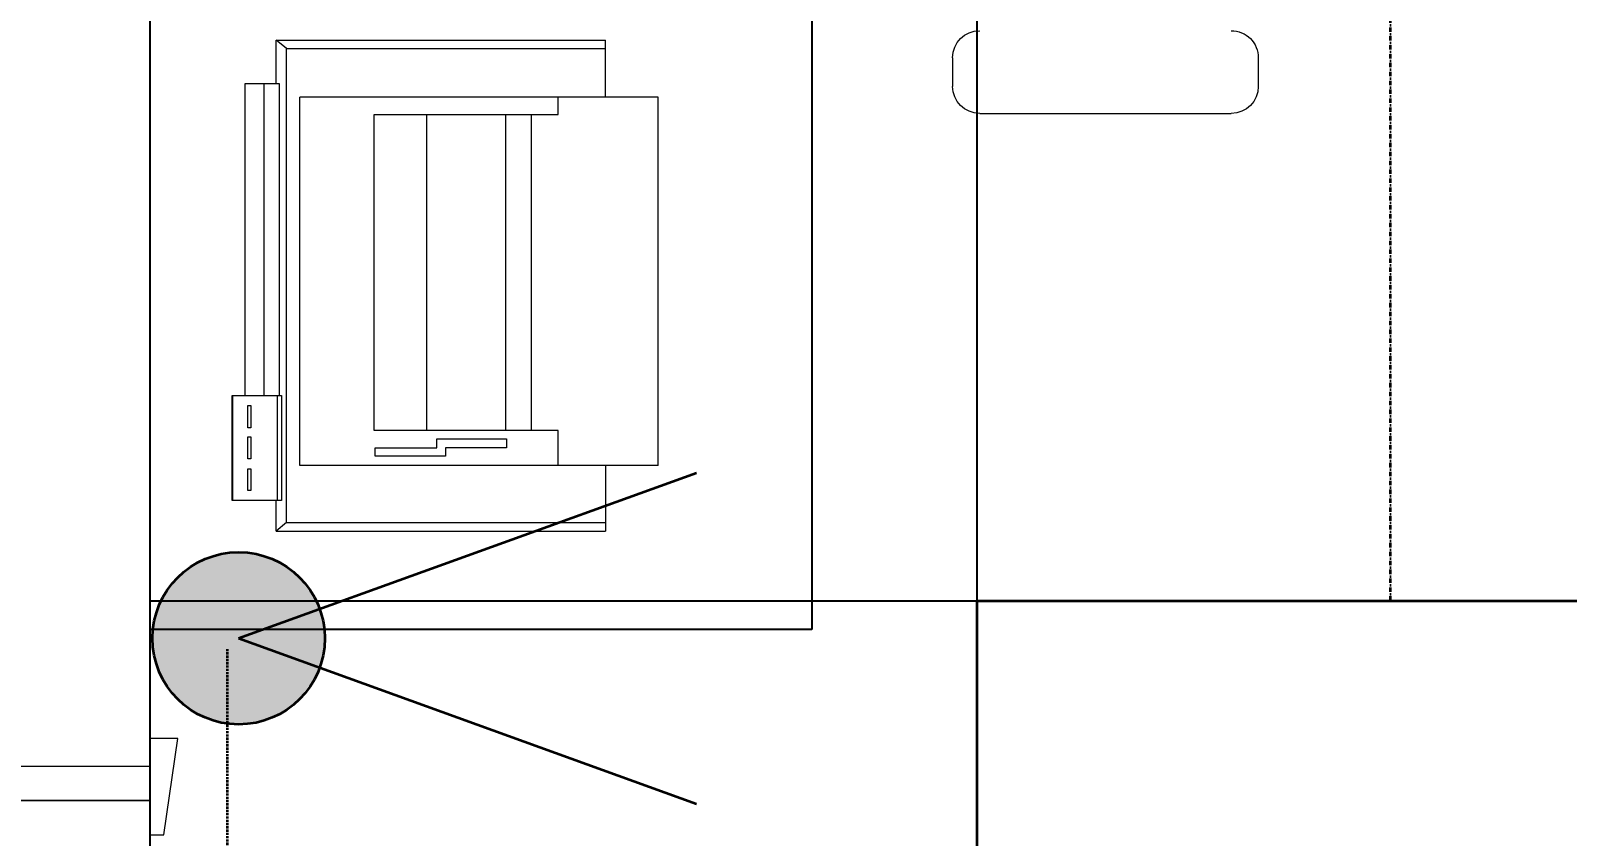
# Model space of a CAD drawing. Extents: x -12260 to 184725, y -29287 to 19916.
# Drawn here: x 29229 to 30344, y 2469 to 3054 of the extents above; entities that cross this region are included whole.
import ezdxf
from ezdxf.enums import TextEntityAlignment as Align

# ---------------------------------------------------------------- set-up
doc = ezdxf.new("R2010")
doc.units = 0
doc.header["$LTSCALE"] = 0.25
doc.linetypes.add('DASHDOT', pattern=[25.4, 12.7, -6.35, 0, -6.35])
doc.linetypes.add('HIDDEN', pattern=[9.525, 6.35, -3.175])
doc.layers.add('01-First Floor-FUR$0$FALSE CEILING', color=251, linetype='Continuous')
for name, color, linetype, lineweight in [('01-First Floor-FUR$0$LOADING', 253, 'Continuous', 5), ('01-First Floor-FUR$0$Walls', 251, 'Continuous', 5), ('01-First Floor-FUR$0$Wooden Joinery', 251, 'Continuous', 5), ('E-LITE-CIRC-NUMB', 6, 'Continuous', 25), ('E-LITE-CLNG', 150, 'Continuous', 35), ('E-LITE-CLNG-CNDT', 6, 'DASHDOT', 35), ('E-LITE-CTRL', 6, 'Continuous', 25), ('E-LITE-FLOR-CNDT', 6, 'HIDDEN', 35), ('E-LITE-IDEN', 6, 'Continuous', 25), ('E-LITE-SWCH @ 100', 3, 'Continuous', 35)]:
    doc.layers.add(name, color=color, linetype=linetype, lineweight=lineweight)
doc.styles.add('DC_SIMPLEX', font='SIMPLEX.shx', dxfattribs={"width": 0.7})

# ---------------------------------------------------------------- blocks, each defined once
blk = doc.blocks.new('*U18')
blk.add_hatch(color=256).paths.add_polyline_path([(-0.625, 0.625, 1), (-0.625, -0.625, 1)])
for q in [(-3.947, 1.2), (-3.947, -1.2)]:
    blk.add_line((-0.625, 0), q)
blk.add_circle((-0.625, 0), 0.625)
at = {"layer": 'E-LITE-CTRL', "style": 'DC_SIMPLEX', "width": 0.7, "flags": 8}
blk.add_attdef('CONTROL', (-26.627, -10.116), '', height=2, rotation=360, dxfattribs=at)
at = {"layer": 'E-LITE-IDEN', "style": 'DC_SIMPLEX', "width": 0.7, "flags": 8}
blk.add_attdef('TYPE', text='', height=2, rotation=360, dxfattribs=at).set_placement((-31.991, -10.116), align=Align.RIGHT)
blk = doc.blocks.new('*U24')
blk.add_lwpolyline([(-300, 300), (-300, -300), (300, -300), (300, 300)], close=True)
blk.add_circle((0, 0), 45)
at = {"layer": 'E-LITE-CIRC-NUMB', "style": 'DC_SIMPLEX', "width": 0.7, "flags": 8}
blk.add_attdef('CIRCUIT', text='', height=200, rotation=0, dxfattribs=at).set_placement((-473.9, 300), align=Align.RIGHT)
at = {"layer": 'E-LITE-CTRL', "style": 'DC_SIMPLEX', "width": 0.7, "flags": 8}
blk.add_attdef('CONTROL', (1118.9, -935), '', height=200, rotation=360, dxfattribs=at)
at = {"layer": 'E-LITE-IDEN', "style": 'DC_SIMPLEX', "width": 0.7, "flags": 8}
blk.add_attdef('TYPE', (460.4, 457.6), '', height=200, rotation=360, dxfattribs=at)
blk = doc.blocks.new('01-First Floor-FUR$0$A$C72370EFE')
at = {"layer": '01-First Floor-FUR$0$Wooden Joinery'}
for p, q in [((-0.01, -0.03), (-0.01, -0.07)), ((0, -0.03), (-0.01, -0.03)), ((0.04, -0.03), (0.05, -0.03)), ((0.05, -0.03), (0.05, -0.07)), ((-0.01, -0.04), (-0.02, -0.04)), ((0.05, -0.04), (0.06, -0.04)), ((-0.01, -0.06), (-0.02, -0.06)), ((0.05, -0.06), (0.06, -0.06)), ((-0.05, -0.07), (-0.05, -0.16)), ((-0.03, -0.07), (-0.03, -0.16)), ((0, -0.07), (-0.01, -0.07)), ((0.04, -0.07), (0.05, -0.07)), ((0.07, -0.07), (0.07, -0.16)), ((0.09, -0.07), (0.09, -0.16)), ((-0.01, -0.17), (-0.02, -0.17)), ((-0.01, -0.17), (-0.01, -0.19)), ((0.05, -0.17), (0.06, -0.17)), ((0.05, -0.17), (0.05, -0.19)), ((-0.01, -0.19), (-0.02, -0.19)), ((0.05, -0.19), (0.06, -0.19))]:
    blk.add_line(p, q, dxfattribs=at)
for centre, radius, start, end in [((-0.02, -0.07), 0.03, 90, 180), ((0.06, -0.07), 0.03, 0, 90), ((-0.02, -0.07), 0.01, 90, 180), ((0.06, -0.07), 0.01, 0, 90), ((-0.02, -0.16), 0.03, 180, 270), ((-0.02, -0.16), 0.01, 180, 270), ((0.06, -0.16), 0.01, 270, 0), ((0.06, -0.16), 0.03, 270, 0)]:
    blk.add_arc(centre, radius, start, end, dxfattribs=at)
blk = doc.blocks.new('01-First Floor-FUR$0$A$C5DAD61B4')
at = {"layer": '01-First Floor-FUR$0$Wooden Joinery'}
for points in [[(80, 959.1), (80, 969.1), (10, 979.1), (10, 959.1)], [(940, 959.1), (940, 969.1), (1010, 979.1), (1010, 959.1)], [(70, 859.1), (70, 849.1), (0, 839.1), (0, 859.1)], [(120, 859.1), (120, 0), (80, 0), (80, 859.1)], [(950, 859.1), (950, 849.1), (1020, 839.1), (1020, 859.1)]]:
    blk.add_lwpolyline(points, close=True, dxfattribs=at)
for points in [[(45, 859.1), (45, 959.1), (20, 959.1), (20, 859.1), (45, 859.1)], [(45, 859.1), (80, 859.1), (80, 899.1), (90, 899.1), (90, 959.1), (45, 959.1), (45, 859.1)], [(975, 859.1), (940, 859.1), (940, 899.1), (930, 899.1), (930, 959.1), (975, 959.1), (975, 859.1)], [(975, 859.1), (975, 959.1), (1000, 959.1), (1000, 859.1), (975, 859.1)]]:
    blk.add_lwpolyline(points, dxfattribs=at)
blk.add_arc((80, 859.1), 860, 272.666, 0, dxfattribs=at)
at = {"layer": '01-First Floor-FUR$0$Wooden Joinery', "xscale": 999.9999999998854, "yscale": 999.9999999998854, "zscale": 999.9999999998854, "rotation": 180}
blk.add_blockref('01-First Floor-FUR$0$A$C72370EFE', (120, 0), dxfattribs=at)
blk = doc.blocks.new('01-First Floor-FUR$0$ITPPLT2C-P')
at = {"color": 0}
for p, q in [((0.0229, 0.0318), (0.2618, 0.0318)), ((0.0304, 0.0256), (0.0229, 0.0318)), ((0.0229, 0), (0.0229, 0.0318)), ((0.0304, -0.3182), (0.0304, 0.0256)), ((0.0304, 0.0256), (0.2618, 0.0256)), ((0.2618, -0.0096), (0.2618, 0.0318)), ((0, 0), (0, -0.2262)), ((0.0252, 0), (0, 0)), ((0.0139, 0), (0.0139, -0.2262)), ((0.0252, 0), (0.0139, 0)), ((0.0252, -0.2262), (0.0252, 0)), ((0.0401, -0.2769), (0.0401, -0.0096)), ((0.3, -0.0096), (0.0401, -0.0096)), ((0.2274, -0.0222), (0.2274, -0.0096)), ((0.3, -0.2769), (0.3, -0.0096)), ((0.0939, -0.2515), (0.0939, -0.0222)), ((0.0939, -0.0222), (0.2274, -0.0222)), ((0.1321, -0.2515), (0.1321, -0.0222)), ((0.1894, -0.2515), (0.1894, -0.0222)), ((0.2082, -0.2515), (0.2082, -0.0222)), ((-0.0091, -0.2262), (0.0267, -0.2262)), ((-0.0091, -0.3023), (-0.0091, -0.2262)), ((-0.0087, -0.2262), (0.0236, -0.2262)), ((-0.0087, -0.3023), (-0.0087, -0.2262)), ((0, -0.2262), (0.0252, -0.2262)), ((0.0023, -0.2495), (0.0023, -0.2334)), ((0.0023, -0.2334), (0.0045, -0.2334)), ((0.0045, -0.2334), (0.0045, -0.2495)), ((0.0139, -0.2262), (0.0252, -0.2262)), ((0.0236, -0.2262), (0.0236, -0.3023)), ((0.0267, -0.2262), (0.0267, -0.3023)), ((0.0045, -0.2495), (0.0023, -0.2495)), ((0.0023, -0.2721), (0.0023, -0.2562)), ((0.0023, -0.2562), (0.0045, -0.2562)), ((0.0045, -0.2562), (0.0045, -0.2721)), ((0.2274, -0.2515), (0.0939, -0.2515)), ((0.2274, -0.2769), (0.2274, -0.2515)), ((0.0947, -0.2701), (0.0947, -0.2641)), ((0.0947, -0.2641), (0.1395, -0.2641)), ((0.1395, -0.2575), (0.19, -0.2575)), ((0.1395, -0.2641), (0.1395, -0.2575)), ((0.19, -0.2641), (0.1457, -0.2641)), ((0.1457, -0.2641), (0.1457, -0.2701)), ((0.19, -0.2575), (0.19, -0.2641)), ((0.0045, -0.2721), (0.0023, -0.2721)), ((0.3, -0.2769), (0.0401, -0.2769)), ((0.1457, -0.2701), (0.0947, -0.2701)), ((0.2618, -0.2769), (0.2618, -0.3246)), ((0.0023, -0.295), (0.0023, -0.2793)), ((0.0023, -0.2793), (0.0045, -0.2793)), ((0.0045, -0.2793), (0.0045, -0.295)), ((0.0045, -0.295), (0.0023, -0.295)), ((0.0267, -0.3023), (-0.0091, -0.3023)), ((0.0236, -0.3023), (-0.0087, -0.3023)), ((0.0229, -0.3246), (0.0229, -0.3023)), ((0.0304, -0.3182), (0.0229, -0.3246)), ((0.0304, -0.3182), (0.2618, -0.3182)), ((0.0229, -0.3246), (0.2618, -0.3246))]:
    blk.add_line(p, q, dxfattribs=at)
blk = doc.blocks.new('01-First Floor-FUR$0$GF21018-P')
at = {"color": 0}
for p, q in [((0.2596, 0.3422), (0.2804, 0.3422)), ((0.3, 0.3226), (0.3, 0.14)), ((0.2596, 0.1204), (0.2804, 0.1204))]:
    blk.add_line(p, q, dxfattribs=at)
for centre, start, end in [((0.2596, 0.3226), 90, 180), ((0.2804, 0.3226), 0, 90), ((0.2596, 0.14), 180, 270), ((0.2804, 0.14), 270, 0)]:
    blk.add_arc(centre, 0.0196, start, end, dxfattribs=at)
blk = doc.blocks.new('01-First Floor-FUR')
at = {"layer": '01-First Floor-FUR$0$FALSE CEILING', "linetype": 'Continuous'}
for p, q in [((29915.6, 1440), (29915.6, 5000)), ((29315.6, 2640), (32976, 2640))]:
    blk.add_line(p, q, dxfattribs=at)
at = {"layer": '01-First Floor-FUR$0$FALSE CEILING'}
for p, q in [((29795.6, 4520, -0.1), (29795.6, 2619.1, -0.1)), ((29795.6, 2619.1, -0.1), (29315.6, 2619.1, -0.1))]:
    blk.add_line(p, q, dxfattribs=at)
blk.add_lwpolyline([(29315.6, 5000), (32976, 5000), (32976, 1440), (29315.6, 1440)], close=True, dxfattribs=at)
at = {"layer": '01-First Floor-FUR$0$LOADING'}
for p, q in [((29795.6, 4520, -0.1), (29795.6, 2619.1, -0.1)), ((29795.6, 2619.1, -0.1), (29315.6, 2619.1, -0.1))]:
    blk.add_line(p, q, dxfattribs=at)
at = {"layer": '01-First Floor-FUR$0$Walls'}
for p, q in [((29315.6, 2540), (29315.6, 5000)), ((29215.6, 2520), (29315.6, 2520))]:
    blk.add_line(p, q, dxfattribs=at)
at = {"layer": '01-First Floor-FUR$0$LOADING', "extrusion": (7.77426e-06, 2.24021e-05, 1), "xscale": -1000, "yscale": 1000.000000000001, "zscale": 1000, "rotation": 90.00141075505213}
blk.add_blockref('01-First Floor-FUR$0$GF21018-P', (30240, 3293.6, 0.2), dxfattribs=at)
at = {"layer": '01-First Floor-FUR$0$LOADING', "extrusion": (-7.77425e-06, 2.55393e-17, -1), "xscale": -1000, "yscale": 999.9999999999978, "zscale": 1000}
blk.add_blockref('01-First Floor-FUR$0$ITPPLT2C-P', (-29384.1, 3015, -0.1), dxfattribs=at)
at = {"layer": '01-First Floor-FUR$0$Wooden Joinery', "rotation": 89.99999999999999}
blk.add_blockref('01-First Floor-FUR$0$A$C5DAD61B4', (30174.6, 1520), dxfattribs=at)

msp = doc.modelspace()

# ---------------------------------------------------------------- linework, layer by layer
at = {"layer": 'E-LITE-CLNG-CNDT'}
msp.add_lwpolyline([(30215.5, 2640), (30215.5, 3840)], dxfattribs=at)
at = {"layer": 'E-LITE-FLOR-CNDT'}
msp.add_lwpolyline([(32897, 3805.5), (32897, 1869.9, -0.414214), (32797, 1769.9), (29471.7, 1769.9, -0.414214), (29371.7, 1869.9), (29371.7, 2605.3)], format="xyb", dxfattribs=at)

# ---------------------------------------------------------------- block references
at = {"layer": 'E-LITE-CLNG'}
ref = msp.add_blockref('*U24', (30215.5, 2340), dxfattribs=dict(at, xscale=-1))
ref.add_attrib('TYPE', 'LD1', (30609, 2644.5), dxfattribs={"layer": 'E-LITE-IDEN', "height": 200, "rotation": 0, "style": 'DC_SIMPLEX', "width": 0.7, "flags": 8})
at = {"layer": 'E-LITE-CLNG-CNDT'}
msp.add_blockref('01-First Floor-FUR', (0, 0), dxfattribs=at)
at = {"layer": 'E-LITE-SWCH @ 100', "xscale": 100, "yscale": 100, "zscale": 100, "rotation": 180}
msp.add_blockref('*U18', (29317.2, 2612.7, -0.1), dxfattribs=at)

doc.saveas('drawing.dxf')
